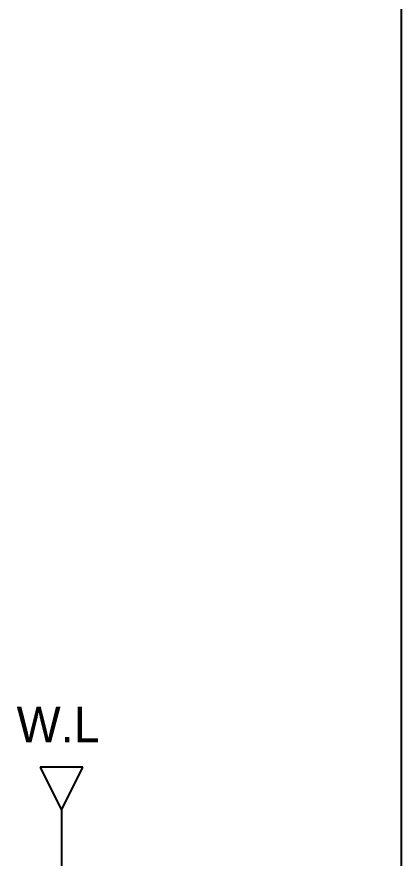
# Model space of a CAD drawing. Header units: millimetres. Extents: x 0 to 5789, y -67 to 2530.
# Drawn here: x 1531 to 1800, y 1198 to 1787 of the extents above; entities that cross this region are included whole.
import ezdxf
from ezdxf.enums import TextEntityAlignment as Align

# ---------------------------------------------------------------- set-up
doc = ezdxf.new("R2010")
doc.units = ezdxf.units.MM
for name, color, linetype in [('TEXT', 7, 'Continuous'), ('도각라인', 7, 'Continuous'), ('외형선', 3, 'Continuous')]:
    doc.layers.add(name, color=color, linetype=linetype)
doc.styles.add('타이틀', font='H2GTRM.TTF', dxfattribs={"height": 25})

msp = doc.modelspace()

# ---------------------------------------------------------------- linework, layer by layer
at = {"layer": '도각라인', "color": 7}
msp.add_line((1800, 2530), (1800, 0), dxfattribs=at)
at = {"layer": '외형선', "linetype": 'Continuous'}
for p, q in [((1577.18, 1262.03), (1547.18, 1262.03)), ((1547.18, 1262.03), (1562.18, 1232.03)), ((1562.18, 1232.03), (1577.18, 1262.03)), ((1562.18, 1232.03), (1562.18, 132.03))]:
    msp.add_line(p, q, dxfattribs=at)

# ---------------------------------------------------------------- texts
at = {"layer": 'TEXT', "style": '타이틀'}
msp.add_text('W.L', height=25, dxfattribs=at).set_placement((1559.85, 1291.82), align=Align.MIDDLE)

doc.saveas('drawing.dxf')
